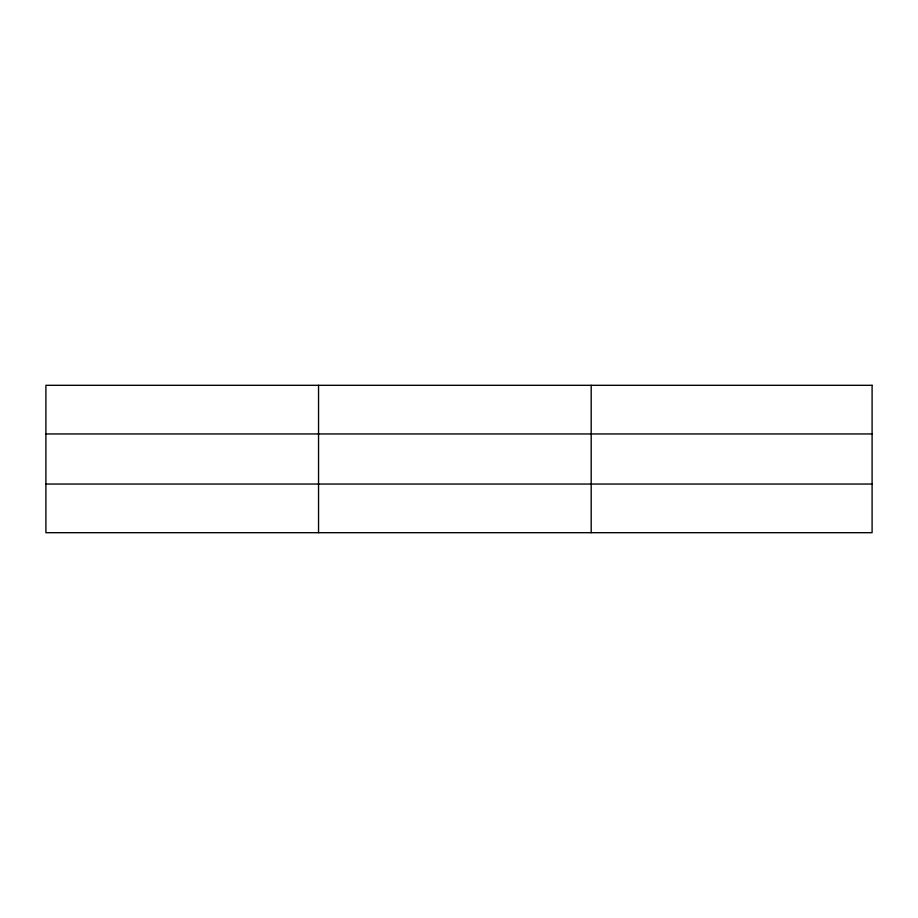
<?xml version="1.0" encoding="UTF-8"?>
<svg xmlns="http://www.w3.org/2000/svg" width="918" height="918" viewBox="0 0 918 918"><rect width="100%" height="100%" fill="white"/><g stroke="black" fill="none" stroke-linecap="round" stroke-linejoin="round"><path stroke-width="1.38" d="M318.546 532.692L318.546 385.308M591.192 532.692L591.192 385.308M45.9 433.95L872.1 433.95M45.9 484.05L872.1 484.05M872.1 385.308L872.1 532.692L45.9 532.692L45.9 385.308L872.1 385.308"/></g></svg>
